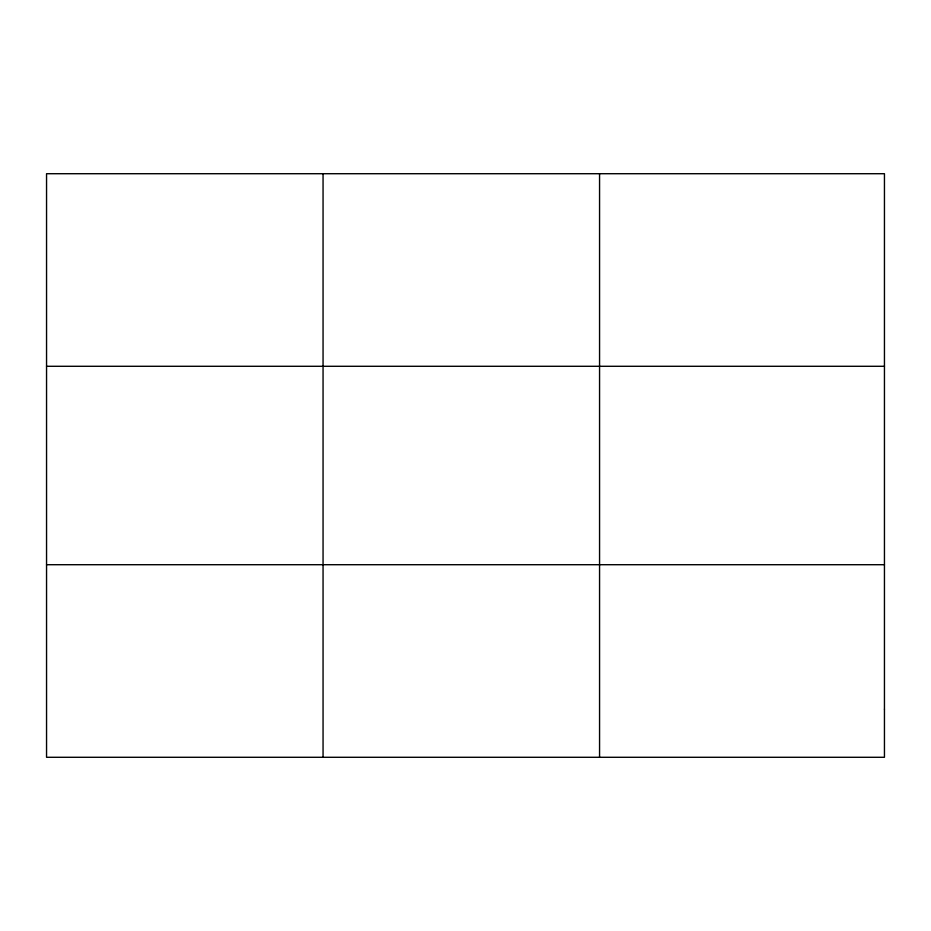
<?xml version="1.0" encoding="UTF-8"?>
<svg xmlns="http://www.w3.org/2000/svg" width="931" height="931" viewBox="0 0 931 931"><rect width="100%" height="100%" fill="white"/><g stroke="black" fill="none" stroke-linecap="round" stroke-linejoin="round"><path stroke-width="1.4" d="M323.057 757.287L323.057 173.713M599.564 757.287L599.564 173.713M46.55 366.29L884.45 366.29M46.55 564.71L884.45 564.71M884.45 709.143L884.45 757.287L46.55 757.287L46.55 173.713L884.45 173.713L884.45 709.143"/></g></svg>
